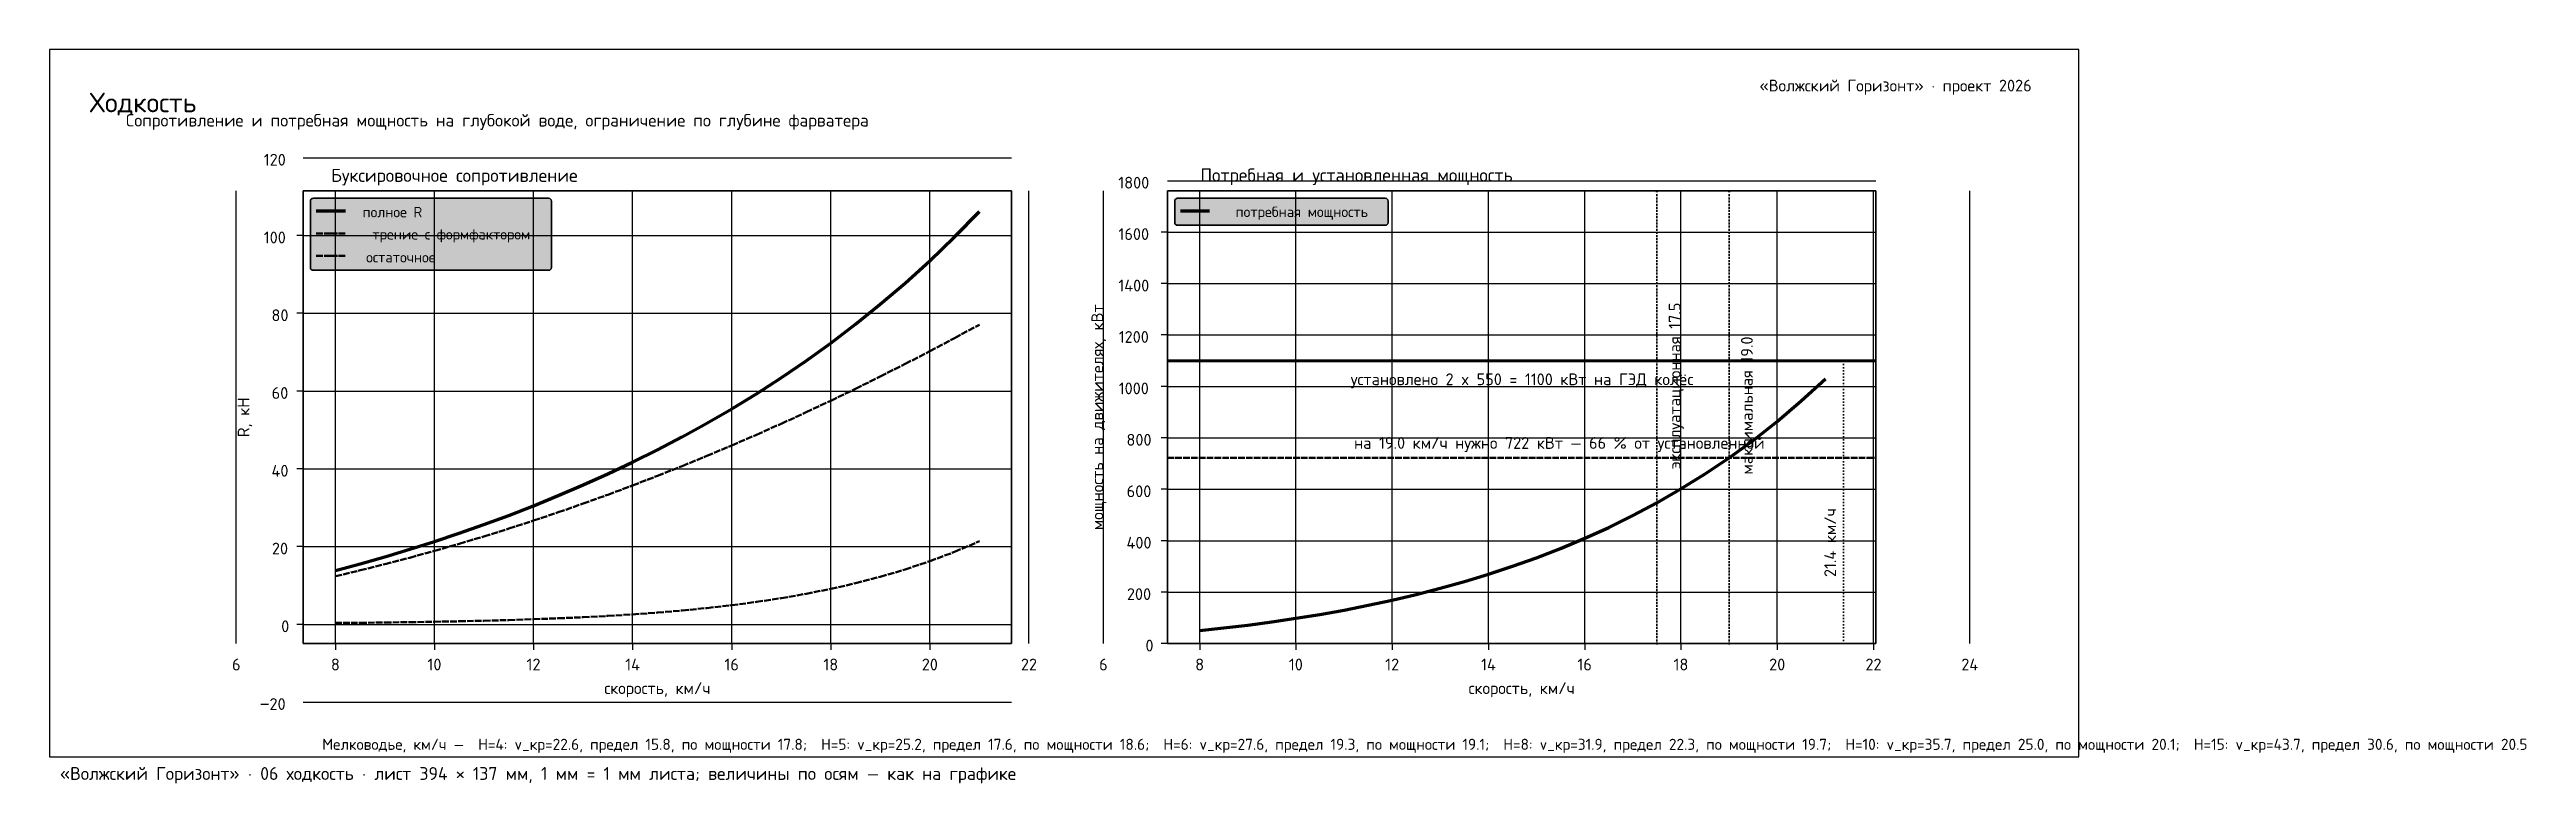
# Model space of a CAD drawing. Header units: millimetres. Extents: x 0 to 481, y -5 to 137.
import ezdxf
from ezdxf.enums import TextEntityAlignment as Align

# ---------------------------------------------------------------- set-up
doc = ezdxf.new("R2010")
doc.units = ezdxf.units.MM
doc.linetypes.add('DASHED', pattern=[1.524, 1.27, -0.254])
doc.linetypes.add('DOT', pattern=[0.508, 0, -0.508])
for name, color, linetype in [('00_РАМКА', 7, 'Continuous'), ('01_ЛИНИИ', 7, 'Continuous'), ('02_ОСИ', 8, 'Continuous'), ('03_СЕТКА', 9, 'Continuous'), ('04_ТЕКСТ', 7, 'Continuous'), ('05_ЗАЛИВКА', 8, 'Continuous'), ('07_ЛЕГЕНДА', 8, 'Continuous')]:
    doc.layers.add(name, color=color, linetype=linetype)
doc.styles.add('ГОСТ', font='isocpeur.ttf')

msp = doc.modelspace()

# ---------------------------------------------------------------- hatches: boundary and pattern name
at = {"layer": '05_ЗАЛИВКА', "true_color": 0xffffff}
for points in [[(51.19, 94.34), (96.8, 94.34), (97.04, 94.38), (97.32, 94.66), (97.36, 94.91), (97.36, 107.75), (97.32, 108), (97.04, 108.28), (96.8, 108.32), (51.19, 108.32), (50.94, 108.28), (50.66, 108), (50.62, 107.75), (50.62, 94.91), (50.66, 94.66), (50.94, 94.38), (51.19, 94.34)], [(218.87, 103.07), (259.14, 103.07), (259.39, 103.11), (259.67, 103.39), (259.7, 103.64), (259.7, 107.75), (259.67, 108), (259.39, 108.28), (259.14, 108.32), (218.87, 108.32), (218.62, 108.28), (218.34, 108), (218.3, 107.75), (218.3, 103.64), (218.34, 103.39), (218.62, 103.11), (218.87, 103.07)]]:
    msp.add_hatch(color=7, dxfattribs=at).paths.add_polyline_path(points)

# ---------------------------------------------------------------- linework, layer by layer
at = {"layer": '00_РАМКА'}
msp.add_lwpolyline([(0, 0), (393.7, 0), (393.7, 137.16), (0, 137.16)], close=True, dxfattribs=at)
at = {"layer": '01_ЛИНИИ', "color": 146, "lineweight": 80, "true_color": 0x1c5c8a}
for points in [[(55.46, 36.13), (60.27, 37.42), (65.07, 38.78), (69.88, 40.23), (74.68, 41.75), (79.49, 43.36), (84.29, 45.05), (89.1, 46.82), (93.9, 48.69), (98.71, 50.65), (103.52, 52.71), (108.32, 54.87), (113.13, 57.15), (117.93, 59.53), (122.74, 62.05), (127.54, 64.69), (132.35, 67.47), (137.16, 70.41), (141.96, 73.5), (146.77, 76.77), (151.57, 80.23), (156.38, 83.88), (161.18, 87.75), (165.99, 91.85), (170.79, 96.2), (175.6, 100.82), (180.41, 105.74)], [(223.14, 24.5), (227.81, 24.99), (232.48, 25.55), (237.14, 26.17), (241.81, 26.86), (246.48, 27.62), (251.15, 28.45), (255.82, 29.37), (260.49, 30.38), (265.16, 31.48), (269.83, 32.68), (274.5, 33.98), (279.17, 35.4), (283.83, 36.94), (288.5, 38.61), (293.17, 40.42), (297.84, 42.37), (302.51, 44.49), (307.18, 46.78), (311.85, 49.26), (316.52, 51.94), (321.19, 54.84), (325.86, 57.97), (330.53, 61.36), (335.19, 65.03), (339.86, 69), (344.53, 73.3)]]:
    msp.add_lwpolyline(points, dxfattribs=at)
at = {"layer": '01_ЛИНИИ', "color": 126, "linetype": 'DOT', "lineweight": 50, "true_color": 0x187454}
for points in [[(311.85, 21.95), (311.85, 109.73)], [(325.86, 21.95), (325.86, 109.73)]]:
    msp.add_lwpolyline(points, dxfattribs=at)
at = {"layer": '01_ЛИНИИ', "color": 126, "linetype": 'DASHED', "lineweight": 50, "true_color": 0x187454}
msp.add_lwpolyline([(55.46, 35.02), (60.27, 36.16), (65.07, 37.35), (69.88, 38.61), (74.68, 39.93), (79.49, 41.3), (84.29, 42.74), (89.1, 44.24), (93.9, 45.8), (98.71, 47.41), (103.52, 49.09), (108.32, 50.82), (113.13, 52.62), (117.93, 54.47), (122.74, 56.38), (127.54, 58.35), (132.35, 60.38), (137.16, 62.46), (141.96, 64.6), (146.77, 66.8), (151.57, 69.06), (156.38, 71.38), (161.18, 73.75), (165.99, 76.18), (170.79, 78.66), (175.6, 81.21), (180.41, 83.8)], dxfattribs=at)
at = {"layer": '01_ЛИНИИ', "color": 244, "lineweight": 60, "true_color": 0xb02634}
msp.add_lwpolyline([(216.89, 76.81), (354.33, 76.81)], dxfattribs=at)
at = {"layer": '01_ЛИНИИ', "color": 244, "linetype": 'DOT', "lineweight": 35, "true_color": 0xb02634}
msp.add_lwpolyline([(348.08, 21.95), (348.08, 76.81)], dxfattribs=at)
at = {"layer": '01_ЛИНИИ', "color": 252, "linetype": 'DASHED', "lineweight": 50, "true_color": 0x8a93a5}
msp.add_lwpolyline([(216.89, 57.97), (354.33, 57.97)], dxfattribs=at)
at = {"layer": '01_ЛИНИИ', "color": 244, "linetype": 'DASHED', "lineweight": 50, "true_color": 0xb02634}
msp.add_lwpolyline([(55.46, 25.94), (60.27, 25.98), (65.07, 26.04), (69.88, 26.1), (74.68, 26.18), (79.49, 26.27), (84.29, 26.38), (89.1, 26.51), (93.9, 26.67), (98.71, 26.85), (103.52, 27.06), (108.32, 27.32), (113.13, 27.61), (117.93, 27.96), (122.74, 28.37), (127.54, 28.84), (132.35, 29.39), (137.16, 30.02), (141.96, 30.76), (146.77, 31.6), (151.57, 32.56), (156.38, 33.65), (161.18, 34.9), (165.99, 36.32), (170.79, 37.93), (175.6, 39.74), (180.41, 41.78)], dxfattribs=at)
at = {"layer": '02_ОСИ'}
for p, q in [((49.21, 101.09), (47.98, 101.09)), ((216.89, 101.75), (215.65, 101.75)), ((216.89, 91.77), (215.65, 91.77)), ((49.21, 86.01), (47.98, 86.01)), ((216.89, 81.8), (215.65, 81.8)), ((49.21, 70.93), (47.98, 70.93)), ((216.89, 71.82), (215.65, 71.82)), ((216.89, 61.85), (215.65, 61.85)), ((49.21, 55.84), (47.98, 55.84)), ((216.89, 51.87), (215.65, 51.87)), ((49.21, 40.76), (47.98, 40.76)), ((216.89, 41.9), (215.65, 41.9)), ((216.89, 31.92), (215.65, 31.92)), ((49.21, 25.68), (47.98, 25.68)), ((55.46, 21.95), (55.46, 20.71)), ((74.68, 21.95), (74.68, 20.71)), ((93.9, 21.95), (93.9, 20.71)), ((113.13, 21.95), (113.13, 20.71)), ((132.35, 21.95), (132.35, 20.71)), ((151.57, 21.95), (151.57, 20.71)), ((170.79, 21.95), (170.79, 20.71)), ((216.89, 21.95), (215.65, 21.95)), ((223.14, 21.95), (223.14, 20.71)), ((241.81, 21.95), (241.81, 20.71)), ((260.49, 21.95), (260.49, 20.71)), ((279.17, 21.95), (279.17, 20.71)), ((297.84, 21.95), (297.84, 20.71)), ((316.52, 21.95), (316.52, 20.71)), ((335.19, 21.95), (335.19, 20.71)), ((353.87, 21.95), (353.87, 20.71))]:
    msp.add_line(p, q, dxfattribs=at)
at = {"layer": '02_ОСИ', "color": 149, "lineweight": 30, "true_color": 0x3a4658}
for points in [[(49.21, 21.95), (49.21, 109.73)], [(49.21, 109.73), (186.65, 109.73)], [(186.65, 21.95), (186.65, 109.73)], [(216.89, 21.95), (216.89, 109.73)], [(216.89, 109.73), (354.33, 109.73)], [(354.33, 21.95), (354.33, 109.73)], [(49.21, 21.95), (186.65, 21.95)], [(216.89, 21.95), (354.33, 21.95)]]:
    msp.add_lwpolyline(points, close=True, dxfattribs=at)
at = {"layer": '03_СЕТКА', "color": 254, "lineweight": 25, "true_color": 0xd8dde5}
for points in [[(49.21, 116.18), (186.65, 116.18)], [(216.89, 111.72), (354.33, 111.72)], [(36.24, 21.95), (36.24, 109.73)], [(55.46, 21.95), (55.46, 109.73)], [(74.68, 21.95), (74.68, 109.73)], [(93.9, 21.95), (93.9, 109.73)], [(113.13, 21.95), (113.13, 109.73)], [(132.35, 21.95), (132.35, 109.73)], [(151.57, 21.95), (151.57, 109.73)], [(170.79, 21.95), (170.79, 109.73)], [(190.02, 21.95), (190.02, 109.73)], [(204.46, 21.95), (204.46, 109.73)], [(223.14, 21.95), (223.14, 109.73)], [(241.81, 21.95), (241.81, 109.73)], [(260.49, 21.95), (260.49, 109.73)], [(279.17, 21.95), (279.17, 109.73)], [(297.84, 21.95), (297.84, 109.73)], [(316.52, 21.95), (316.52, 109.73)], [(335.19, 21.95), (335.19, 109.73)], [(353.87, 21.95), (353.87, 109.73)], [(372.55, 21.95), (372.55, 109.73)], [(49.21, 101.09), (186.65, 101.09)], [(216.89, 101.75), (354.33, 101.75)], [(216.89, 91.77), (354.33, 91.77)], [(49.21, 86.01), (186.65, 86.01)], [(216.89, 81.8), (354.33, 81.8)], [(49.21, 70.93), (186.65, 70.93)], [(216.89, 71.82), (354.33, 71.82)], [(216.89, 61.85), (354.33, 61.85)], [(49.21, 55.84), (186.65, 55.84)], [(216.89, 51.87), (354.33, 51.87)], [(49.21, 40.76), (186.65, 40.76)], [(216.89, 41.9), (354.33, 41.9)], [(216.89, 31.92), (354.33, 31.92)], [(49.21, 25.68), (186.65, 25.68)], [(216.89, 21.95), (354.33, 21.95)], [(49.21, 10.6), (186.65, 10.6)]]:
    msp.add_lwpolyline(points, dxfattribs=at)
at = {"layer": '07_ЛЕГЕНДА', "color": 254, "lineweight": 35, "true_color": 0xcccccc}
for points in [[(51.19, 94.34), (96.8, 94.34), (97.04, 94.38), (97.32, 94.66), (97.36, 94.91), (97.36, 107.75), (97.32, 108), (97.04, 108.28), (96.8, 108.32), (51.19, 108.32), (50.94, 108.28), (50.66, 108), (50.62, 107.75), (50.62, 94.91), (50.66, 94.66), (50.94, 94.38), (51.19, 94.34)], [(218.87, 103.07), (259.14, 103.07), (259.39, 103.11), (259.67, 103.39), (259.7, 103.64), (259.7, 107.75), (259.67, 108), (259.39, 108.28), (259.14, 108.32), (218.87, 108.32), (218.62, 108.28), (218.34, 108), (218.3, 107.75), (218.3, 103.64), (218.34, 103.39), (218.62, 103.11), (218.87, 103.07)]]:
    msp.add_lwpolyline(points, close=True, dxfattribs=at)
at = {"layer": '07_ЛЕГЕНДА', "color": 146, "lineweight": 80, "true_color": 0x1c5c8a}
for points in [[(51.75, 105.89), (54.57, 105.89), (57.4, 105.89)], [(219.43, 105.87), (222.25, 105.87), (225.07, 105.87)]]:
    msp.add_lwpolyline(points, dxfattribs=at)
at = {"layer": '07_ЛЕГЕНДА', "color": 126, "linetype": 'DASHED', "lineweight": 50, "true_color": 0x187454}
msp.add_lwpolyline([(51.75, 101.51), (54.57, 101.51), (57.4, 101.51)], dxfattribs=at)
at = {"layer": '07_ЛЕГЕНДА', "color": 244, "linetype": 'DASHED', "lineweight": 50, "true_color": 0xb02634}
msp.add_lwpolyline([(51.75, 97.14), (54.57, 97.14), (57.4, 97.14)], dxfattribs=at)

# ---------------------------------------------------------------- texts
at = {"layer": '00_РАМКА', "style": 'ГОСТ'}
msp.add_text('«Волжский Горизонт» · 06 ходкость · лист 394 × 137 мм, 1 мм = 1 мм листа; величины по осям — как на графике', height=2.5, dxfattribs=at).set_placement((2, -4.5))
at = {"layer": '02_ОСИ', "color": 157, "true_color": 0x56627a, "style": 'ГОСТ'}
for s, height, p in [('120', 2.286, (43.7, 115.79)), ('1800', 2.286, (210.36, 111.34)), ('100', 2.286, (43.7, 100.71)), ('1600', 2.286, (210.36, 101.37)), ('1400', 2.286, (210.36, 91.39)), ('80', 2.286, (44.71, 85.63)), ('1200', 2.286, (210.36, 81.42)), ('1000', 2.286, (210.36, 71.44)), ('60', 2.286, (44.71, 70.55)), ('800', 2.286, (211.37, 61.47)), ('40', 2.286, (44.71, 55.46)), ('600', 2.286, (211.37, 51.49)), ('20', 2.286, (44.71, 40.38)), ('400', 2.286, (211.37, 41.51)), ('200', 2.286, (211.37, 31.54)), ('0', 2.29, (45.73, 25.3)), ('0', 2.29, (213.4, 21.56)), ('6', 2.29, (36.24, 17.89)), ('8', 2.29, (55.46, 17.89)), ('10', 2.286, (74.68, 17.89)), ('12', 2.286, (93.9, 17.89)), ('14', 2.286, (113.13, 17.89)), ('16', 2.286, (132.35, 17.89)), ('18', 2.286, (151.57, 17.89)), ('20', 2.286, (170.79, 17.89)), ('22', 2.286, (190.02, 17.89)), ('6', 2.29, (204.46, 17.89)), ('8', 2.29, (223.14, 17.89)), ('10', 2.286, (241.81, 17.89)), ('12', 2.286, (260.49, 17.89)), ('14', 2.286, (279.17, 17.89)), ('16', 2.286, (297.84, 17.89)), ('18', 2.286, (316.52, 17.89)), ('20', 2.286, (335.19, 17.89)), ('22', 2.286, (353.87, 17.89)), ('24', 2.286, (372.55, 17.89)), ('−20', 2.286, (43.31, 10.22))]:
    msp.add_text(s, height=height, dxfattribs=at).set_placement(p, align=Align.MIDDLE_CENTER)
at = {"layer": '02_ОСИ', "color": 179, "true_color": 0x1a2334, "style": 'ГОСТ'}
for s, p in [('мощность на движителях, кВт', (203.29, 65.84)), ('R, кН', (37.65, 65.84))]:
    msp.add_text(s, height=2.286, rotation=90, dxfattribs=at).set_placement(p, align=Align.MIDDLE_CENTER)
for p in [(117.93, 13.3), (285.61, 13.3)]:
    msp.add_text('скорость, км/ч', height=2.286, dxfattribs=at).set_placement(p, align=Align.MIDDLE_CENTER)
at = {"layer": '04_ТЕКСТ', "color": 157, "true_color": 0x56627a, "style": 'ГОСТ'}
for s, height, p in [('«Волжский Горизонт» · проект 2026', 2.286, (358.14, 130.17)), ('Сопротивление и потребная мощность на глубокой воде, ограничение по глубине фарватера', 2.413, (86.87, 123.44)), ('на 19.0 км/ч нужно 722 кВт — 66 % от установленной', 2.286, (292.92, 60.86)), ('Мелководье, км/ч —  H=4: v_кр=22.6, предел 15.8, по мощности 17.8;  H=5: v_кр=25.2, предел 17.6, по мощности 18.6;  H=6: v_кр=27.6, предел 19.3, по мощности 19.1;  H=8: v_кр=31.9, предел 22.3, по мощности 19.7;  H=10: v_кр=35.7, предел 25.0, по мощности 20.1;  H=15: v_кр=43.7, предел 30.6, по мощности 20.5', 2.159, (266.83, 2.41))]:
    msp.add_text(s, height=height, dxfattribs=at).set_placement(p, align=Align.MIDDLE_CENTER)
at = {"layer": '04_ТЕКСТ', "color": 179, "true_color": 0x1a2334, "style": 'ГОСТ'}
for s, height, p in [('Ходкость', 3.81, (18.16, 126.89)), ('Ходкость', 3.81, (18.16, 126.89)), ('Буксировочное сопротивление', 2.54, (78.55, 112.76)), ('Потребная и установленная мощность', 2.54, (253.59, 112.83))]:
    msp.add_text(s, height=height, dxfattribs=at).set_placement(p, align=Align.MIDDLE_CENTER)
at = {"layer": '04_ТЕКСТ', "color": 126, "true_color": 0x187454, "style": 'ГОСТ'}
for s, p in [('эксплуатационная 17.5', (315.3, 71.93)), ('максимальная 19.0', (329.31, 68.12))]:
    msp.add_text(s, height=2.286, rotation=90, dxfattribs=at).set_placement(p, align=Align.MIDDLE_CENTER)
at = {"layer": '04_ТЕКСТ', "color": 244, "true_color": 0xb02634, "style": 'ГОСТ'}
msp.add_text('установлено 2 x 550 = 1100 кВт на ГЭД колёс', height=2.286, dxfattribs=at).set_placement((285.68, 73.21), align=Align.MIDDLE_CENTER)
msp.add_text('21.4 км/ч', height=2.286, rotation=90, dxfattribs=at).set_placement((345.47, 41.53), align=Align.MIDDLE_CENTER)
at = {"layer": '07_ЛЕГЕНДА', "color": 179, "true_color": 0x1a2334, "style": 'ГОСТ'}
for s, p in [('полное R', (66.51, 105.64)), ('потребная мощность', (242.95, 105.69)), ('трение с формфактором', (77.94, 101.33)), ('остаточное', (68.16, 96.88))]:
    msp.add_text(s, height=2.032, dxfattribs=at).set_placement(p, align=Align.MIDDLE_CENTER)

doc.saveas('drawing.dxf')
